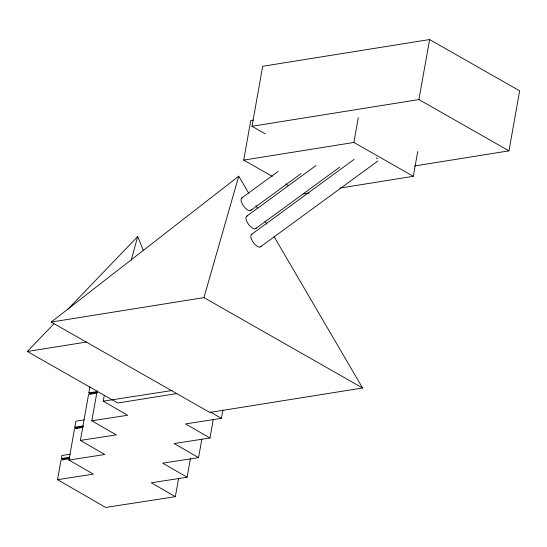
<?xml version="1.0" encoding="UTF-8"?>
<svg xmlns="http://www.w3.org/2000/svg" width="547" height="547" viewBox="0 0 547 547"><rect width="100%" height="100%" fill="white"/><g stroke="black" fill="none" stroke-linecap="round" stroke-linejoin="round"><path stroke-width="0.82" d="M178.561 478.68L175.355 496.676L105.667 507.452L57.538 479.671L61.032 460.041L69.366 458.755M63.493 459.795L61.305 458.53L61.838 455.514L70.173 454.222M57.538 479.671L93.373 474.133L68.963 460.048L74.549 428.718L82.877 427.426M68.963 460.048L104.798 454.502L80.395 440.417L88.593 394.366L96.928 393.081M89.94 386.818L88.867 392.855L91.055 394.12M80.395 440.417L116.231 434.879L91.821 420.793L97.161 390.825M91.821 420.793L127.656 415.255L103.253 401.17L104.299 395.296M175.355 496.676L151.287 482.789L187.122 477.244L190.5 458.283M272.317 176.401L243.709 160.1L250.758 120.497L253.282 120.094M265.288 133.851L252.003 126.289L262.69 66.276L429.614 39.548L519.65 90.85L508.963 150.856L414.544 165.973M187.122 477.244L162.719 463.159L198.554 457.62L201.843 439.145M198.554 457.62L174.144 443.535L209.98 437.997L213.241 419.679M209.98 437.997L185.577 423.911L221.405 418.366L222.903 409.983M417.71 151.567L413.3 176.319L353.875 142.459L358.285 117.708M508.963 150.856L418.92 99.561L429.614 39.548M131.212 260.187L137.694 236.516L143.471 250.676M273.992 236.482L362.565 387.98L209.816 412.438L51.199 322.067L203.949 297.609L238.738 176.175L248.625 193.091M176.729 393.567L117.762 403.009L27.35 351.495L53.9 323.831M67.472 309.684L137.694 236.516M51.199 322.067L238.738 176.175M241.624 198.117L278.095 171.45M250.847 210.342L301.082 173.611M246.492 216.352L315.995 165.529M255.722 228.578L339.666 167.191M251.353 234.547L354.121 159.396M260.584 246.772L377.833 161.037M252.003 126.289L418.92 99.561M243.709 160.1L353.875 142.459M303.134 193.959L309.021 193.016M340.131 188.031L413.3 176.319M27.35 351.495L86.317 342.06M97.202 391.57L88.867 392.855L91.144 393.272L97.393 392.308M103.253 401.17L172.093 390.524M84.224 419.877L75.889 421.163L74.816 427.207L77.004 428.465M83.151 425.915L74.816 427.207L77.093 427.624L83.342 426.66M61.305 458.53L69.64 457.244M63.582 458.954L69.825 457.983M285.527 183.929L288.46 185.597M203.949 297.609L362.565 387.98M210.39 412.007L221.405 418.366M255.934 205.59L257.658 208.537M264.967 221.036L266.683 223.976M251.319 209.59A7.665 3.2 53.8 0 1 243.818 206.342A7.665 3.2 53.8 0 1 242.403 197.782M256.187 227.825A7.665 3.2 53.8 0 1 248.694 224.571A7.665 3.2 53.8 0 1 247.278 216.01M261.049 246.013A7.665 3.2 53.8 0 1 253.555 242.765A7.665 3.2 53.8 0 1 252.14 234.205M377.533 158.719A7.665 3.2 53.8 0 1 376.192 157.782"/></g></svg>
